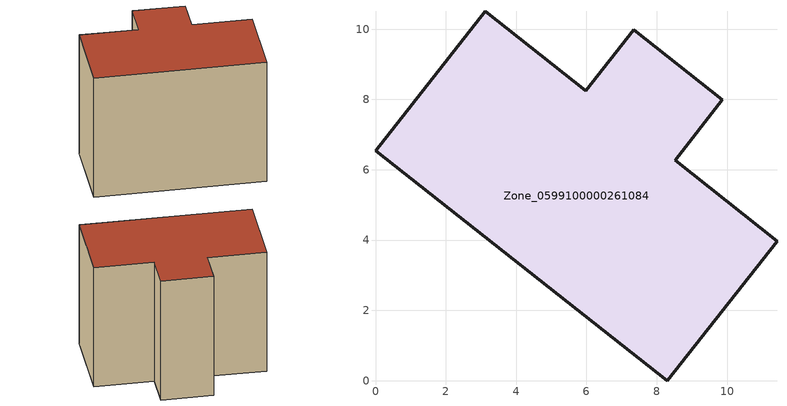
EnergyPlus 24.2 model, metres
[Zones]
Zone_0599100000261084
 floor ground (C_G): 0,6.54 3.12,10.51 5.98,8.25 7.34,9.98 9.86,7.99 8.52,6.27 11.42,3.97 8.3,0 z0.18
 wall outside (C_F): 8.3,0 11.42,3.97 8.52,6.27 9.86,7.99 7.34,9.98 5.98,8.25 3.12,10.51 0,6.54 8.3,0 z0.18:8.55
 roof outside (C_R): 3.12,10.51 0,6.54 8.3,0 11.42,3.97 8.52,6.27 9.86,7.99 7.34,9.98 5.98,8.25 z8.55
[BUILDING]
Pand.0599100000261084: North Axis=0; Terrain=City; Loads Convergence Tolerance Value=0.04; Temperature Convergence Tolerance Value=0.4; Solar Distribution=FullExterior; Maximum Number of Warmup Days=25; Minimum Number of Warmup Days=1
[Site:Location]
Rotterdam.The.Hague.AP_ZH_NLD Design_Conditions: Latitude=51.96; Longitude=4.45; Time Zone=1; Elevation=-4.5
[SITE:GROUNDTEMPERATURE:BUILDINGSURFACE]
18, 18, 18, 18, 18, 18, 18, 18, 18, 18, 18, 18
[MATERIAL] Thermal Absorptance=0.9; Solar Absorptance=0.7; Visible Absorptance=0.7
Name | Roughness | Thickness | Conductivity | Density | Specific Heat
G.TC.1975-1991 | MediumSmooth | 0.15 | 0.288461 | 540 | 1210
F.TC.1975-1991 | Rough | 0.3 | 0.230769 | 1920 | 840
R.TC.1975-1991 | MediumRough | 0.2 | 0.153846 | 1500 | 1000
[CONSTRUCTION]
C_G: G.TC.1975-1991
C_F: F.TC.1975-1991
C_R: R.TC.1975-1991
[ZONE]
Zone_0599100000261084: Type=1; Multiplier=1; Ceiling Height=Autocalculate; Volume=Autocalculate; Floor Area=autocalculate; Part of Total Floor Area=Yes
[ZONEINFILTRATION:DESIGNFLOWRATE]
Infil_Zone_0599100000261084: Zone or ZoneList or Space or SpaceList=Zone_0599100000261084; Schedule=AlwaysOn; Design Flow Rate Calculation Method=Flow/Area; Flow Rate per Floor Area=0.003; Constant Term Coefficient=1; Temperature Term Coefficient=0; Velocity Term Coefficient=0; Velocity Squared Term Coefficient=0
[HVACTEMPLATE:ZONE:IDEALLOADSAIRSYSTEM]
Zone_0599100000261084: Maximum Heating Supply Air Temperature=50; Minimum Cooling Supply Air Temperature=13; Maximum Heating Supply Air Humidity Ratio=0.0156; Minimum Cooling Supply Air Humidity Ratio=0.0077; Heating Limit=NoLimit; Cooling Limit=NoLimit; Dehumidification Control Type=ConstantSensibleHeatRatio; Cooling Sensible Heat Ratio=0.7; Dehumidification Setpoint=60; Humidification Control Type=None; Humidification Setpoint=30; Outdoor Air Method=None; Outdoor Air Flow Rate per Person=0.00944; Outdoor Air Flow Rate per Zone Floor Area=0; Outdoor Air Flow Rate per Zone=0; Demand Controlled Ventilation Type=None; Outdoor Air Economizer Type=NoEconomizer; Heat Recovery Type=None; Sensible Heat Recovery Effectiveness=0.7; Latent Heat Recovery Effectiveness=0.65
[ZONECONTROL:THERMOSTAT]
ThermostatControl_Zone_0599100000261084: Zone or ZoneList=Zone_0599100000261084; Control Type Schedule=DualSetpointControlType; Control 1=Thermostat_Zone_0599100000261084; Temperature Difference Between Cutout And Setpoint=0
[THERMOSTATSETPOINT:DUALSETPOINT]
Thermostat_Zone_0599100000261084: Heating Setpoint Temperature Schedule=HeatingSetpoint_Zone_0599100000261084; Cooling Setpoint Temperature Schedule=CoolingSetpoint_Zone_0599100000261084
[SCHEDULE:COMPACT]
HeatingSetpoint_Zone_0599100000261084: Through: 12/31, For: AllDays, Until: 24:00, 21
CoolingSetpoint_Zone_0599100000261084: Through: 12/31, For: AllDays, Until: 24:00, 24
DualSetpointControlType: Through: 12/31, For: AllDays, Until: 24:00, 4
AlwaysOn: Through: 12/31, For: AllDays, Until: 24:00, 1
